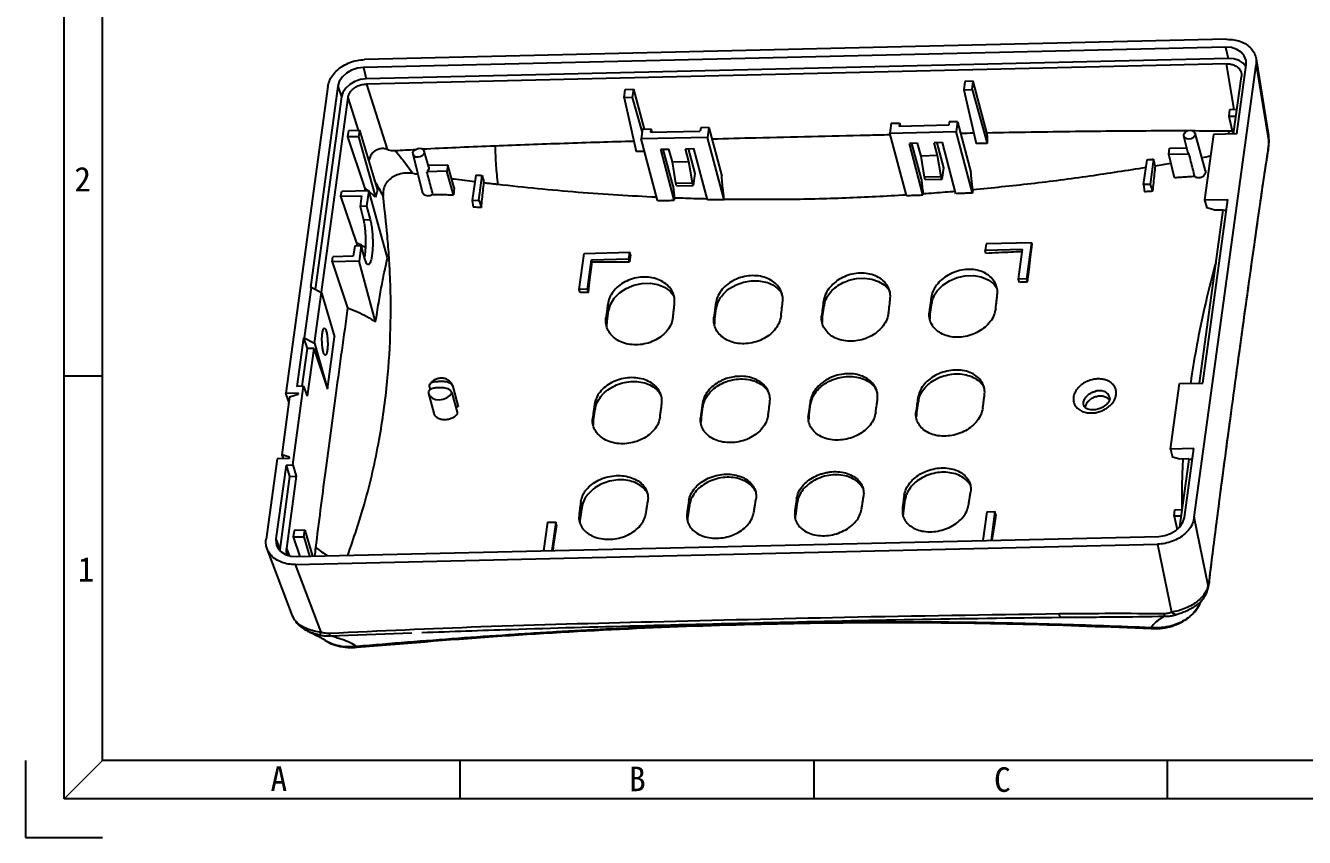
# Model space of a CAD drawing. Header units: millimetres. Extents: x 52832 to 53470, y -6025 to -5739.
# Drawn here: x 53267.1 to 53380.5, y -6025.5 to -5953.4 of the extents above; entities that cross this region are included whole.
import ezdxf
from ezdxf.enums import TextEntityAlignment as Align

# ---------------------------------------------------------------- set-up
doc = ezdxf.new("R2010")
doc.units = ezdxf.units.MM
doc.layers.get('0').update_dxf_attribs({"linetype": 'CONTINUOUS'})
doc.layers.add('moldbase', color=7, linetype='CONTINUOUS', lineweight=20)
doc.styles.add('宋体', font='SimSun.ttf', dxfattribs={"width": 0.7})

# ---------------------------------------------------------------- blocks, each defined once
blk = doc.blocks.new('sa3l')
for p, q in [((11.66, 69.98), (5.83, 69.98)), ((65.9, 11.66), (65.9, 5.83)), ((119.56, 11.66), (119.56, 5.83)), ((173.21, 5.83), (173.21, 11.66))]:
    blk.add_line(p, q)
at = {"color": 8}
for p, q in [((0, 11.66), (0, 0)), ((0, 0), (11.66, 0))]:
    blk.add_line(p, q, dxfattribs=at)
for points in [[(5.83, 5.83), (5.83, 484.06), (340.59, 484.06), (340.59, 5.83)], [(11.66, 11.66), (11.66, 478.22), (334.76, 478.22), (334.76, 11.66)]]:
    blk.add_lwpolyline(points, close=True)
at = {"layer": 'moldbase'}
blk.add_line((11.66, 11.66), (5.83, 5.83), dxfattribs=at)
at = {"style": '宋体'}
for s, p in [('2', (8.66, 99.86)), ('1', (9.17, 40.66)), ('A', (38.42, 8.9)), ('B', (92.81, 8.88)), ('C', (148.18, 8.78))]:
    blk.add_text(s, height=3.73, dxfattribs=at).set_placement(p, align=Align.MIDDLE)

msp = doc.modelspace()

# ---------------------------------------------------------------- linework, layer by layer
at = {"color": 7, "linetype": 'Continuous'}
for p, q in [((53373.63, -5954.648), (53297.153, -5956.448)), ((53373.535, -5955.346), (53297.057, -5957.146)), ((53373.776, -5956.353), (53297.298, -5958.153)), ((53373.535, -5955.346), (53373.776, -5956.353)), ((53376.244, -5956.371), (53376.25, -5956.903)), ((53376.244, -5956.371), (53377.353, -5963.192)), ((53297.057, -5957.146), (53297.298, -5958.153)), ((53373.631, -5956.822), (53297.316, -5958.618)), ((53370.764, -5997.053), (53376.25, -5956.903)), ((53374.291, -5960.886), (53373.631, -5956.822)), ((53374.532, -5963.036), (53375.367, -5956.924)), ((53375.349, -5957.057), (53375.111, -5956.779)), ((53375.367, -5956.924), (53375.359, -5956.531)), ((53376.25, -5956.903), (53377.368, -5963.782)), ((53297.316, -5958.618), (53299.148, -5964.408)), ((53350.42, -5958.381), (53350.317, -5959.13)), ((53351.155, -5958.364), (53350.42, -5958.381)), ((53351.053, -5959.113), (53351.155, -5958.364)), ((53352.366, -5962.933), (53351.155, -5958.364)), ((53374.245, -5963.042), (53374.94, -5957.95)), ((53374.938, -5957.683), (53374.94, -5957.95)), ((53293.898, -5958.841), (53290.181, -5986.042)), ((53294.78, -5958.82), (53292.342, -5976.664)), ((53295.107, -5959.764), (53292.773, -5976.847)), ((53294.78, -5958.82), (53295.107, -5959.764)), ((53320.171, -5959.839), (53320.273, -5959.09)), ((53320.273, -5959.09), (53321.009, -5959.073)), ((53321.009, -5959.073), (53320.906, -5959.822)), ((53321.009, -5959.073), (53321.948, -5962.617)), ((53350.317, -5959.13), (53351.053, -5959.113)), ((53350.317, -5959.13), (53351.405, -5963.892)), ((53351.053, -5959.113), (53352.397, -5963.881)), ((53292.71, -5981.614), (53295.688, -5959.814)), ((53296.606, -5962.714), (53295.688, -5959.814)), ((53320.906, -5959.822), (53320.171, -5959.839)), ((53320.171, -5959.839), (53321.262, -5964.613)), ((53320.906, -5959.822), (53321.782, -5962.93)), ((53373.896, -5960.895), (53373.817, -5961.477)), ((53374.54, -5960.88), (53373.896, -5960.895)), ((53349.03, -5961.98), (53348.99, -5962.271)), ((53349.765, -5961.963), (53349.03, -5961.98)), ((53349.765, -5961.963), (53349.646, -5962.835)), ((53349.765, -5961.963), (53350.944, -5966.434)), ((53373.817, -5961.477), (53374.461, -5961.462)), ((53373.817, -5961.477), (53374.175, -5963.044)), ((53295.665, -5963.316), (53295.745, -5962.734)), ((53295.745, -5962.734), (53296.692, -5962.711)), ((53296.692, -5962.711), (53296.612, -5963.293)), ((53296.692, -5962.711), (53298.288, -5968.028)), ((53321.825, -5962.62), (53321.705, -5963.493)), ((53321.825, -5962.62), (53322.56, -5962.603)), ((53322.56, -5962.603), (53322.52, -5962.894)), ((53322.52, -5962.894), (53326.932, -5962.79)), ((53322.56, -5962.603), (53322.636, -5962.891)), ((53326.972, -5962.499), (53326.932, -5962.79)), ((53327.707, -5962.482), (53326.972, -5962.499)), ((53327.707, -5962.482), (53327.588, -5963.354)), ((53327.707, -5962.482), (53328.842, -5966.787)), ((53343.883, -5962.101), (53343.764, -5962.974)), ((53343.764, -5962.974), (53349.646, -5962.835)), ((53345.222, -5968.506), (53343.764, -5962.974)), ((53343.883, -5962.101), (53344.618, -5962.084)), ((53344.618, -5962.084), (53344.579, -5962.375)), ((53348.99, -5962.271), (53344.579, -5962.375)), ((53344.618, -5962.084), (53344.694, -5962.372)), ((53351.083, -5968.286), (53349.646, -5962.835)), ((53371.753, -5966.304), (53370.828, -5962.975)), ((53372.473, -5963.084), (53371.678, -5968.902)), ((53374.532, -5963.036), (53372.473, -5963.084)), ((53377.353, -5963.192), (53377.368, -5963.782)), ((53296.612, -5963.293), (53295.665, -5963.316)), ((53297.202, -5967.894), (53295.665, -5963.316)), ((53296.612, -5963.293), (53298.127, -5968.666)), ((53327.588, -5963.354), (53321.705, -5963.493)), ((53323.142, -5968.943), (53321.705, -5963.493)), ((53325.631, -5964.352), (53326.366, -5964.335)), ((53325.863, -5964.347), (53326.446, -5966.561)), ((53327.571, -5968.905), (53326.366, -5964.335)), ((53329.046, -5968.886), (53327.588, -5963.354)), ((53346.219, -5963.868), (53345.484, -5963.885)), ((53346.688, -5968.455), (53345.484, -5963.885)), ((53346.555, -5967.065), (53345.715, -5963.88)), ((53346.518, -5965.003), (53346.219, -5963.868)), ((53348.425, -5963.816), (53347.69, -5963.833)), ((53347.989, -5964.968), (53347.69, -5963.833)), ((53347.921, -5963.828), (53348.505, -5966.042)), ((53349.619, -5968.345), (53348.425, -5963.816)), ((53368.491, -5964.848), (53368.565, -5964.311)), ((53368.565, -5964.311), (53370.092, -5964.275)), ((53370.188, -5964.661), (53369.834, -5963.237)), ((53377.368, -5963.782), (53377.384, -5963.848)), ((53377.384, -5963.848), (53377.384, -5963.848)), ((53302.293, -5968.216), (53301.452, -5964.846)), ((53302.84, -5965.997), (53302.447, -5964.584)), ((53323.425, -5964.404), (53324.161, -5964.387)), ((53324.619, -5968.933), (53323.425, -5964.404)), ((53324.525, -5967.693), (53323.657, -5964.399)), ((53324.46, -5965.522), (53324.161, -5964.387)), ((53325.93, -5965.487), (53325.631, -5964.352)), ((53347.989, -5964.968), (53346.518, -5965.003)), ((53346.829, -5966.887), (53346.518, -5965.003)), ((53348.299, -5966.853), (53347.989, -5964.968)), ((53366.27, -5967.542), (53366.572, -5965.336)), ((53367.157, -5965.281), (53366.85, -5967.528)), ((53368.491, -5964.848), (53370.271, -5964.807)), ((53369.005, -5966.936), (53368.491, -5964.848)), ((53377.32, -5964.52), (53377.32, -5964.521)), ((53304.466, -5966.355), (53302.686, -5966.397)), ((53304.539, -5965.817), (53302.801, -5965.858)), ((53304.539, -5965.817), (53304.466, -5966.355)), ((53305.035, -5968.442), (53304.466, -5966.355)), ((53305.104, -5967.822), (53304.539, -5965.817)), ((53324.46, -5965.522), (53325.93, -5965.487)), ((53324.77, -5967.406), (53324.46, -5965.522)), ((53326.241, -5967.372), (53325.93, -5965.487)), ((53326.446, -5966.561), (53326.303, -5967.608)), ((53348.505, -5966.042), (53348.362, -5967.089)), ((53307.02, -5966.696), (53306.713, -5968.943)), ((53307.292, -5968.93), (53307.593, -5966.723)), ((53324.77, -5967.406), (53326.241, -5967.372)), ((53324.833, -5967.643), (53324.77, -5967.406)), ((53324.833, -5967.643), (53326.303, -5967.608)), ((53326.303, -5967.608), (53326.241, -5967.372)), ((53348.299, -5966.853), (53346.829, -5966.887)), ((53346.891, -5967.124), (53346.829, -5966.887)), ((53348.362, -5967.089), (53346.891, -5967.124)), ((53348.362, -5967.089), (53348.299, -5966.853)), ((53366.85, -5967.528), (53366.27, -5967.542)), ((53366.27, -5967.542), (53366.335, -5968.179)), ((53366.85, -5967.528), (53367.06, -5968.132)), ((53295.06, -5968.578), (53295.122, -5968.125)), ((53295.06, -5968.578), (53296.884, -5968.535)), ((53296.472, -5972.723), (53295.06, -5968.578)), ((53295.122, -5968.125), (53297.517, -5968.069)), ((53296.884, -5968.535), (53296.756, -5969.472)), ((53297.517, -5968.069), (53297.328, -5969.459)), ((53299.195, -5974.025), (53297.517, -5968.069)), ((53324.645, -5968.701), (53324.619, -5968.933)), ((53329.053, -5968.821), (53329.046, -5968.886)), ((53346.688, -5968.455), (53346.701, -5968.342)), ((53351.117, -5967.983), (53351.083, -5968.286)), ((53371.511, -5985.143), (53373.737, -5968.853)), ((53371.678, -5968.902), (53373.737, -5968.853)), ((53297.328, -5969.459), (53296.756, -5969.472)), ((53296.756, -5969.472), (53297.051, -5970.655)), ((53297.328, -5969.459), (53297.655, -5970.641)), ((53306.713, -5968.943), (53307.292, -5968.93)), ((53306.713, -5968.943), (53306.774, -5969.55)), ((53307.292, -5968.93), (53307.513, -5969.564)), ((53371.224, -5985.15), (53373.319, -5969.815)), ((53371.678, -5968.902), (53371.865, -5969.611)), ((53372.504, -5969.787), (53371.865, -5969.611)), ((53372.504, -5969.787), (53373.311, -5969.768)), ((53373.311, -5969.768), (53373.319, -5969.815)), ((53373.319, -5969.815), (53373.607, -5969.808)), ((53376.632, -5969.11), (53376.629, -5968.91)), ((53376.632, -5969.114), (53376.632, -5969.11)), ((53297.051, -5970.655), (53297.655, -5970.641)), ((53296.279, -5972.963), (53296.151, -5973.9)), ((53296.279, -5972.963), (53296.851, -5972.949)), ((53296.851, -5972.949), (53296.661, -5974.339)), ((53297.178, -5974.131), (53296.851, -5972.949)), ((53352.294, -5972.799), (53352.215, -5973.38)), ((53355.523, -5973.302), (53352.215, -5973.38)), ((53352.282, -5973.638), (53352.215, -5973.38)), ((53356.338, -5972.703), (53352.294, -5972.799)), ((53355.166, -5975.92), (53355.523, -5973.302)), ((53355.901, -5975.903), (53356.338, -5972.703)), ((53356.375, -5972.843), (53356.338, -5972.703)), ((53294.265, -5974.395), (53294.327, -5973.943)), ((53296.661, -5974.339), (53294.265, -5974.395)), ((53294.265, -5974.395), (53295.651, -5978.465)), ((53296.151, -5973.9), (53294.327, -5973.943)), ((53298.13, -5979.723), (53296.661, -5974.339)), ((53316.196, -5976.837), (53316.633, -5973.638)), ((53316.633, -5973.638), (53320.677, -5973.542)), ((53316.931, -5976.82), (53317.289, -5974.202)), ((53317.289, -5974.202), (53320.597, -5974.124)), ((53317.337, -5974.387), (53317.289, -5974.202)), ((53320.597, -5974.124), (53320.677, -5973.542)), ((53320.665, -5974.382), (53320.597, -5974.124)), ((53320.738, -5973.773), (53320.665, -5974.382)), ((53320.738, -5973.773), (53320.677, -5973.542)), ((53292.416, -5976.662), (53291.806, -5981.124)), ((53292.416, -5976.662), (53292.342, -5976.664)), ((53293.323, -5977.131), (53292.416, -5976.662)), ((53316.931, -5976.82), (53316.196, -5976.837)), ((53317.008, -5977.112), (53316.931, -5976.82)), ((53352.973, -5976.356), (53353.259, -5976.736)), ((53355.901, -5975.903), (53355.166, -5975.92)), ((53355.243, -5976.212), (53355.166, -5975.92)), ((53355.973, -5976.177), (53355.901, -5975.903)), ((53293.323, -5977.131), (53294.494, -5981.033)), ((53316.268, -5977.111), (53316.196, -5976.837)), ((53324.271, -5977.006), (53324.598, -5977.423)), ((53337.866, -5977.901), (53337.916, -5978.293)), ((53347.414, -5977.596), (53347.474, -5978.068)), ((53318.64, -5979.906), (53318.799, -5978.743)), ((53318.725, -5978.164), (53318.799, -5978.743)), ((53318.799, -5978.743), (53318.963, -5978.172)), ((53328.198, -5979.682), (53328.357, -5978.518)), ((53328.303, -5978.09), (53328.357, -5978.518)), ((53337.757, -5979.457), (53337.916, -5978.293)), ((53347.26, -5978.796), (53347.316, -5979.232)), ((53347.316, -5979.232), (53347.474, -5978.068)), ((53318.569, -5979.847), (53318.57, -5979.363)), ((53318.57, -5979.363), (53318.64, -5979.906)), ((53318.634, -5980.091), (53318.64, -5979.906)), ((53328.148, -5979.289), (53328.198, -5979.682)), ((53337.711, -5979.1), (53337.757, -5979.457)), ((53291.733, -5981.125), (53291.143, -5985.44)), ((53291.733, -5981.125), (53291.806, -5981.124)), ((53291.733, -5981.125), (53292.056, -5982.09)), ((53291.806, -5981.124), (53292.71, -5981.614)), ((53293.858, -5985.687), (53294.494, -5981.033)), ((53292.056, -5982.09), (53291.6, -5985.429)), ((53292.647, -5982.076), (53292.056, -5982.09)), ((53292.647, -5982.076), (53292.068, -5986.309)), ((53292.647, -5982.076), (53293.858, -5985.687)), ((53292.71, -5981.614), (53293.858, -5985.687)), ((53290.78, -5992.407), (53291.733, -5985.426)), ((53291.733, -5985.426), (53291.143, -5985.44)), ((53291.733, -5985.426), (53292.068, -5986.309)), ((53302.907, -5985.488), (53302.973, -5985.737)), ((53304.983, -5985.425), (53304.987, -5985.439)), ((53304.987, -5985.439), (53305.468, -5987.265)), ((53368.658, -5991.01), (53369.453, -5985.192)), ((53369.453, -5985.192), (53371.511, -5985.143)), ((53290.502, -5986.383), (53289.802, -5991.502)), ((53290.181, -5986.042), (53291.286, -5986.016)), ((53290.444, -5986.803), (53290.181, -5986.042)), ((53290.502, -5986.383), (53291.27, -5986.133)), ((53291.27, -5986.133), (53291.286, -5986.016)), ((53302.828, -5986.07), (53303.288, -5987.816)), ((53304.907, -5986.021), (53305.389, -5987.847)), ((53327.13, -5986.968), (53327.165, -5987.245)), ((53336.564, -5988.183), (53336.723, -5987.02)), ((53336.693, -5986.779), (53336.723, -5987.02)), ((53346.123, -5987.959), (53346.282, -5986.795)), ((53346.241, -5986.475), (53346.282, -5986.795)), ((53363.248, -5986.4), (53363.248, -5986.399)), ((53317.447, -5988.633), (53317.606, -5987.47)), ((53317.552, -5987.042), (53317.606, -5987.47)), ((53326.971, -5988.132), (53327.006, -5988.408)), ((53327.006, -5988.408), (53327.165, -5987.245)), ((53336.534, -5987.943), (53336.564, -5988.183)), ((53346.082, -5987.639), (53346.123, -5987.959)), ((53360.96, -5987.135), (53360.959, -5987.131)), ((53317.393, -5988.206), (53317.447, -5988.633)), ((53289.802, -5991.502), (53289.922, -5991.848)), ((53290.507, -5991.718), (53289.802, -5991.502)), ((53370.716, -5990.961), (53368.658, -5991.01)), ((53368.658, -5991.01), (53368.845, -5991.719)), ((53369.881, -5997.073), (53370.716, -5990.961)), ((53289.386, -5991.86), (53288.412, -5998.99)), ((53290.189, -5992.421), (53289.295, -5998.969)), ((53290.491, -5991.834), (53289.386, -5991.86)), ((53290.189, -5992.421), (53290.78, -5992.407)), ((53290.189, -5992.421), (53290.507, -5993.426)), ((53290.491, -5991.834), (53290.507, -5991.718)), ((53290.78, -5992.407), (53291.098, -5993.412)), ((53369.483, -5991.895), (53368.845, -5991.719)), ((53369.481, -5997.905), (53370.299, -5991.923)), ((53370.29, -5991.876), (53369.483, -5991.895)), ((53370.29, -5991.876), (53370.299, -5991.923)), ((53370.586, -5991.916), (53370.299, -5991.923)), ((53290.507, -5993.426), (53289.622, -5999.914)), ((53291.098, -5993.412), (53290.22, -5999.836)), ((53290.507, -5993.426), (53291.098, -5993.412)), ((53316.345, -5995.653), (53316.414, -5996.196)), ((53316.951, -5995.028), (53316.692, -5995.401)), ((53325.972, -5995.972), (53325.813, -5997.135)), ((53325.923, -5995.579), (53325.972, -5995.972)), ((53335.531, -5995.747), (53335.372, -5996.91)), ((53335.486, -5995.39), (53335.531, -5995.747)), ((53345.09, -5995.522), (53344.931, -5996.685)), ((53345.034, -5995.086), (53345.09, -5995.522)), ((53316.181, -5996.781), (53316.176, -5997.235)), ((53316.181, -5996.781), (53316.255, -5997.36)), ((53316.414, -5996.196), (53316.255, -5997.36)), ((53325.759, -5996.707), (53325.813, -5997.135)), ((53335.322, -5996.518), (53335.372, -5996.91)), ((53344.871, -5996.213), (53344.865, -5996.667)), ((53344.871, -5996.213), (53344.931, -5996.685)), ((53352.344, -5996.574), (53351.996, -5999.115)), ((53352.344, -5996.574), (53353.079, -5996.557)), ((53353.079, -5996.557), (53352.732, -5999.097)), ((53353.151, -5996.83), (53352.995, -5997.857)), ((53353.151, -5996.83), (53353.079, -5996.557)), ((53368.968, -5996.966), (53369.047, -5996.384)), ((53369.612, -5996.95), (53368.968, -5996.966)), ((53368.968, -5996.966), (53369.234, -5998.133)), ((53369.047, -5996.384), (53369.691, -5996.369)), ((53371.995, -6003.1), (53370.764, -5997.053)), ((53290.896, -5998.223), (53290.816, -5998.804)), ((53291.843, -5998.2), (53290.896, -5998.223)), ((53291.763, -5998.782), (53291.843, -5998.2)), ((53291.843, -5998.2), (53292.537, -6000.514)), ((53313.374, -5997.491), (53313.027, -6000.032)), ((53313.374, -5997.491), (53314.109, -5997.474)), ((53314.109, -5997.474), (53313.762, -6000.014)), ((53314.186, -5997.765), (53314.109, -5997.474)), ((53316.255, -5997.36), (53316.254, -5997.504)), ((53352.995, -5997.857), (53352.803, -5999.096)), ((53289.295, -5998.969), (53289.621, -5999.914)), ((53290.816, -5998.804), (53291.763, -5998.782)), ((53290.816, -5998.804), (53291.399, -6000.541)), ((53291.032, -6001.245), (53367.509, -5999.446)), ((53291.127, -6000.547), (53367.604, -5998.747)), ((53291.763, -5998.782), (53292.253, -6000.52)), ((53367.509, -5999.446), (53368.74, -6005.488)), ((53290.758, -6005.795), (53288.508, -5999.858)), ((53289.622, -5999.914), (53289.623, -5999.969)), ((53290.22, -5999.836), (53290.455, -6000.457)), ((53293.312, -6007.262), (53291.032, -6001.245)), ((53372.078, -6002.885), (53372.077, -6002.887)), ((53371.947, -6003.526), (53371.948, -6003.525)), ((53371.607, -6004.208), (53371.604, -6004.212)), ((53358.938, -6005.924), (53358.937, -6005.924)), ((53361.195, -6005.908), (53361.227, -6005.907)), ((53291.997, -6007.102), (53291.956, -6007.08)), ((53294.139, -6007.571), (53301.339, -6007.314)), ((53367.034, -6006.928), (53367.036, -6006.928)), ((53293.55, -6007.898), (53293.549, -6007.897))]:
    msp.add_line(p, q, dxfattribs=at)
for points in [[(53375.359, -5956.531), (53375.203, -5956.117), (53374.922, -5955.788), (53374.532, -5955.54), (53374.059, -5955.389), (53373.535, -5955.347)], [(53375.111, -5956.779), (53374.736, -5956.54), (53374.28, -5956.395), (53373.776, -5956.353)], [(53297.057, -5957.146), (53296.518, -5957.214), (53296, -5957.388), (53295.539, -5957.656), (53295.167, -5958), (53294.908, -5958.397), (53294.781, -5958.82)], [(53297.298, -5958.153), (53296.779, -5958.218), (53296.281, -5958.386), (53295.837, -5958.644), (53295.479, -5958.975), (53295.23, -5959.358), (53295.107, -5959.764)], [(53369.834, -5963.237), (53369.828, -5963.121), (53369.887, -5962.968), (53370.014, -5962.836), (53370.189, -5962.745), (53370.386, -5962.711)], [(53370.828, -5962.974), (53370.836, -5963.098), (53370.777, -5963.251), (53370.65, -5963.383), (53370.474, -5963.473), (53370.277, -5963.508)], [(53370.386, -5962.711), (53370.575, -5962.736), (53370.727, -5962.819), (53370.818, -5962.946), (53370.828, -5962.974)], [(53301.453, -5964.846), (53301.446, -5964.73), (53301.506, -5964.577), (53301.633, -5964.445), (53301.808, -5964.354), (53302.005, -5964.319)], [(53302.005, -5964.319), (53302.194, -5964.345), (53302.346, -5964.428), (53302.437, -5964.555), (53302.447, -5964.583)], [(53370.277, -5963.508), (53370.088, -5963.483), (53369.937, -5963.4), (53369.845, -5963.273), (53369.834, -5963.237)], [(53301.896, -5965.117), (53301.707, -5965.092), (53301.556, -5965.009), (53301.464, -5964.882), (53301.453, -5964.846)], [(53302.447, -5964.583), (53302.455, -5964.707), (53302.396, -5964.86), (53302.269, -5964.992), (53302.093, -5965.082), (53301.896, -5965.117)], [(53370.189, -5964.661), (53370.195, -5964.683), (53370.225, -5964.748), (53370.271, -5964.807)], [(53302.84, -5965.997), (53302.85, -5966.053), (53302.848, -5966.125), (53302.83, -5966.198), (53302.796, -5966.269), (53302.748, -5966.336), (53302.686, -5966.397)], [(53355.973, -5976.177), (53356.108, -5975.069), (53356.242, -5973.958), (53356.375, -5972.843)], [(53317.008, -5977.112), (53317.118, -5976.206), (53317.337, -5974.387)], [(53347.965, -5976.959), (53348.442, -5976.472), (53349.039, -5976.075), (53349.721, -5975.79), (53350.448, -5975.633), (53351.178, -5975.614), (53351.868, -5975.735), (53352.478, -5975.987), (53352.973, -5976.356)], [(53318.963, -5978.172), (53319.291, -5977.63), (53319.764, -5977.148), (53320.356, -5976.753), (53321.031, -5976.469), (53321.752, -5976.31), (53322.476, -5976.287), (53323.163, -5976.401), (53323.773, -5976.645), (53324.271, -5977.006)], [(53329.536, -5976.761), (53330.118, -5976.427), (53330.763, -5976.193), (53331.439, -5976.071), (53332.111, -5976.068), (53332.748, -5976.183)], [(53340.121, -5976.028), (53340.805, -5975.869), (53341.496, -5975.832), (53342.158, -5975.92), (53342.757, -5976.127), (53343.261, -5976.443)], [(53302.828, -5986.07), (53302.956, -5986.301), (53303.173, -5986.482), (53303.46, -5986.594), (53303.788, -5986.627), (53304.128, -5986.578), (53304.447, -5986.452), (53304.715, -5986.26), (53304.907, -5986.021)], [(53316.692, -5995.401), (53316.512, -5995.794), (53316.414, -5996.196)], [(53367.604, -5998.747), (53368.144, -5998.679), (53368.662, -5998.505), (53369.122, -5998.237), (53369.495, -5997.893), (53369.753, -5997.496), (53369.881, -5997.073)], [(53314.186, -5997.765), (53313.929, -5999.442), (53313.841, -6000.013)], [(53289.295, -5998.969), (53289.308, -5999.388), (53289.352, -5999.548)], [(53289.352, -5999.548), (53289.459, -5999.776), (53289.739, -6000.105), (53290.129, -6000.353), (53290.603, -6000.504), (53291.127, -6000.546)]]:
    msp.add_lwpolyline(points, dxfattribs=at)
for points in [[(53373.63, -5954.648), (53374.277, -5954.691), (53374.874, -5954.848), (53375.393, -5955.112), (53375.807, -5955.468), (53376.097, -5955.901), (53376.244, -5956.371)], [(53293.898, -5958.841), (53294.043, -5958.321), (53294.327, -5957.825), (53294.737, -5957.376), (53295.251, -5956.997), (53295.846, -5956.708), (53296.49, -5956.521), (53297.153, -5956.448)], [(53373.631, -5956.822), (53374.006, -5956.853), (53374.344, -5956.96), (53374.623, -5957.138), (53374.823, -5957.373), (53374.932, -5957.65), (53374.938, -5957.683)], [(53295.688, -5959.814), (53295.779, -5959.512), (53295.964, -5959.228), (53296.23, -5958.982), (53296.56, -5958.791), (53296.93, -5958.666), (53297.316, -5958.618)], [(53327.971, -5963.478), (53331.867, -5963.378), (53341.726, -5963.146), (53343.766, -5963.102)], [(53350.033, -5962.976), (53351.191, -5962.955)], [(53352.366, -5962.933), (53360.215, -5962.813), (53367.396, -5962.752), (53370.153, -5962.75)], [(53352.366, -5962.933), (53352.374, -5963.246), (53352.384, -5963.562), (53352.397, -5963.881)], [(53370.63, -5962.752), (53370.829, -5962.752)], [(53370.829, -5962.752), (53373.922, -5962.781)], [(53373.77, -5963.051), (53373.922, -5962.781)], [(53373.922, -5962.781), (53374.112, -5962.769)], [(53377.387, -5963.782), (53377.386, -5963.569), (53377.349, -5963.192)], [(53299.148, -5964.408), (53298.84, -5964.351), (53298.514, -5964.373), (53298.189, -5964.49), (53297.901, -5964.701), (53297.683, -5964.988), (53297.561, -5965.305), (53297.527, -5965.517)], [(53302.434, -5964.373), (53302.669, -5964.36), (53305.624, -5964.218), (53308.726, -5964.088)], [(53308.726, -5964.088), (53311.751, -5963.974), (53314.848, -5963.866), (53318.015, -5963.764), (53321.046, -5963.672)], [(53308.726, -5964.09), (53308.804, -5965.842), (53308.961, -5967.507)], [(53352.397, -5963.881), (53352.069, -5963.886), (53351.738, -5963.889), (53351.405, -5963.892)], [(53377.319, -5964.304), (53377.286, -5964.516)], [(53377.354, -5963.983), (53377.338, -5964.158), (53377.319, -5964.304)], [(53377.319, -5964.304), (53377.322, -5964.506), (53377.32, -5964.52)], [(53377.32, -5964.52), (53377.336, -5964.408), (53377.368, -5964.083)], [(53377.368, -5963.782), (53377.354, -5963.983)], [(53377.368, -5964.083), (53377.384, -5963.848)], [(53377.384, -5963.848), (53377.387, -5963.782)], [(53299.148, -5964.408), (53299.402, -5964.478), (53299.643, -5964.518), (53299.864, -5964.524)], [(53299.864, -5964.524), (53301.685, -5964.414)], [(53299.864, -5964.524), (53300.442, -5965.217), (53300.971, -5965.896), (53301.433, -5966.538)], [(53302.265, -5964.382), (53302.434, -5964.373)], [(53321.994, -5964.588), (53321.917, -5964.591), (53321.588, -5964.603), (53321.262, -5964.613)], [(53366.572, -5965.336), (53366.767, -5965.317), (53366.962, -5965.299), (53367.157, -5965.281)], [(53367.295, -5965.865), (53367.248, -5965.673), (53367.202, -5965.479), (53367.157, -5965.281)], [(53370.271, -5964.807), (53370.44, -5965.476), (53370.61, -5966.147), (53370.78, -5966.819)], [(53371.429, -5965.136), (53372.213, -5964.99)], [(53377.286, -5964.516), (53376.971, -5966.588), (53376.629, -5968.91)], [(53376.66, -5968.915), (53376.876, -5967.45), (53377.121, -5965.815), (53377.32, -5964.521)], [(53301.433, -5966.538), (53300.778, -5966.517), (53300.187, -5966.629), (53299.686, -5966.85), (53299.284, -5967.162), (53298.99, -5967.556), (53298.819, -5968.027), (53298.801, -5968.559)], [(53301.433, -5966.538), (53301.89, -5966.603)], [(53303.22, -5968.408), (53303.042, -5967.737), (53302.864, -5967.066), (53302.686, -5966.397)], [(53351.117, -5967.983), (53351.054, -5967.485), (53350.996, -5966.967), (53350.944, -5966.434)], [(53351.117, -5967.983), (53356.28, -5967.442), (53361.5, -5966.765), (53366.482, -5966)], [(53367.295, -5965.865), (53367.218, -5966.622), (53367.139, -5967.378), (53367.06, -5968.132)], [(53367.295, -5965.865), (53368.683, -5965.628)], [(53371.753, -5966.303), (53371.764, -5966.445), (53371.703, -5966.625), (53371.569, -5966.784), (53371.381, -5966.897), (53371.169, -5966.946)], [(53298.389, -5967.784), (53298.003, -5967.078)], [(53304.874, -5967.009), (53305.115, -5967.04), (53306.941, -5967.269)], [(53307.02, -5966.696), (53307.211, -5966.705), (53307.402, -5966.714), (53307.593, -5966.723)], [(53307.513, -5969.564), (53307.589, -5968.832), (53307.665, -5968.1), (53307.741, -5967.365)], [(53307.593, -5966.723), (53307.641, -5966.941), (53307.69, -5967.155), (53307.741, -5967.365)], [(53307.741, -5967.365), (53308.145, -5967.413), (53308.552, -5967.46), (53308.961, -5967.507)], [(53308.961, -5967.507), (53312.522, -5967.881), (53316.089, -5968.197), (53319.646, -5968.45), (53323.061, -5968.635)], [(53324.525, -5967.693), (53324.563, -5968.038), (53324.603, -5968.374), (53324.645, -5968.701)], [(53329.053, -5968.821), (53328.973, -5968.172), (53328.903, -5967.49), (53328.842, -5966.787)], [(53346.555, -5967.065), (53346.6, -5967.504), (53346.649, -5967.93), (53346.701, -5968.342)], [(53370.78, -5966.819), (53370.188, -5966.858), (53369.597, -5966.898), (53369.005, -5966.936)], [(53371.169, -5966.946), (53371.02, -5966.938), (53370.887, -5966.895), (53370.78, -5966.819)], [(53297.202, -5967.894), (53297.173, -5968.077)], [(53297.435, -5968.069), (53297.202, -5967.894)], [(53298.127, -5968.666), (53297.824, -5968.39), (53297.542, -5968.153)], [(53298.288, -5968.028), (53298.234, -5968.227), (53298.181, -5968.44), (53298.127, -5968.666)], [(53298.469, -5967.932), (53298.389, -5967.784)], [(53298.801, -5968.559), (53298.469, -5967.932)], [(53299.327, -5974.016), (53299.181, -5972.099), (53298.801, -5968.559)], [(53302.788, -5968.555), (53302.579, -5968.516), (53302.409, -5968.411), (53302.306, -5968.258), (53302.293, -5968.215)], [(53303.22, -5968.408), (53303.092, -5968.49), (53302.944, -5968.54), (53302.788, -5968.555)], [(53303.22, -5968.408), (53303.825, -5968.42), (53304.43, -5968.431), (53305.035, -5968.442)], [(53305.104, -5967.822), (53305.081, -5968.028), (53305.058, -5968.235), (53305.035, -5968.442)], [(53324.645, -5968.701), (53325.625, -5968.736), (53326.604, -5968.766), (53327.541, -5968.79)], [(53329.046, -5968.886), (53328.552, -5968.893), (53328.061, -5968.899), (53327.571, -5968.905)], [(53329.053, -5968.821), (53334.443, -5968.837), (53339.835, -5968.71), (53345.205, -5968.442)], [(53345.222, -5968.506), (53345.714, -5968.489), (53346.203, -5968.472), (53346.688, -5968.455)], [(53346.701, -5968.342), (53347.682, -5968.27), (53348.663, -5968.194), (53349.559, -5968.12)], [(53351.083, -5968.286), (53350.597, -5968.306), (53350.109, -5968.325), (53349.619, -5968.345)], [(53367.06, -5968.132), (53366.818, -5968.148), (53366.577, -5968.164), (53366.335, -5968.179)], [(53307.513, -5969.564), (53307.267, -5969.559), (53307.021, -5969.555), (53306.774, -5969.55)], [(53323.142, -5968.943), (53323.634, -5968.94), (53324.127, -5968.937), (53324.619, -5968.933)], [(53376.6, -5969.11), (53375.279, -5978.481), (53374.069, -5987.33), (53373, -5995.343), (53372.07, -6002.722)], [(53372.097, -6002.726), (53372.712, -5997.794), (53373.409, -5992.468), (53374.153, -5986.927), (53374.94, -5981.162), (53375.77, -5975.174), (53376.632, -5969.114)], [(53376.629, -5968.91), (53376.6, -5969.11)], [(53376.631, -5969.11), (53376.66, -5968.915)], [(53297.051, -5970.655), (53297.135, -5971.081), (53297.197, -5971.6), (53297.232, -5972.168), (53297.239, -5972.759), (53297.217, -5973.318), (53297.168, -5973.82), (53297.143, -5973.985)], [(53297.655, -5970.641), (53297.749, -5971.066), (53297.82, -5971.586), (53297.863, -5972.153), (53297.877, -5972.744), (53297.858, -5973.303), (53297.81, -5973.805), (53297.735, -5974.209), (53297.638, -5974.487), (53297.526, -5974.623), (53297.482, -5974.629)], [(53296.472, -5972.723), (53296.438, -5972.959)], [(53296.867, -5972.916), (53296.472, -5972.723)], [(53297.063, -5973.019), (53296.867, -5972.916)], [(53297.227, -5973.11), (53297.063, -5973.019)], [(53295.661, -6000.459), (53297.141, -5995.859), (53298.448, -5990.178), (53299.17, -5984.973), (53299.455, -5980.271), (53299.427, -5975.99), (53299.327, -5974.016)], [(53297.482, -5974.629), (53297.407, -5974.607), (53297.288, -5974.439), (53297.178, -5974.131)], [(53298.13, -5979.723), (53298.407, -5978.025), (53298.675, -5976.501), (53298.937, -5975.161), (53299.195, -5974.025)], [(53317.337, -5974.387), (53318.445, -5974.387), (53319.559, -5974.385), (53320.665, -5974.382)], [(53355.498, -5973.491), (53354.485, -5973.539), (53353.389, -5973.589), (53352.282, -5973.638)], [(53372.687, -5974.397), (53372.595, -5974.738), (53371.675, -5978.453), (53370.992, -5981.756), (53370.494, -5984.706), (53370.426, -5985.168)], [(53334.117, -5977.031), (53334.04, -5976.868), (53333.692, -5976.395), (53333.203, -5976.017), (53332.603, -5975.758), (53331.926, -5975.63), (53331.212, -5975.643), (53330.501, -5975.795), (53329.835, -5976.077), (53329.252, -5976.473), (53328.786, -5976.96), (53328.463, -5977.509), (53328.303, -5978.09)], [(53343.406, -5976.335), (53343.239, -5976.144), (53342.752, -5975.773), (53342.155, -5975.521), (53341.481, -5975.401), (53340.769, -5975.422), (53340.06, -5975.582), (53339.395, -5975.872), (53338.813, -5976.274), (53338.348, -5976.766), (53338.026, -5977.319), (53337.866, -5977.901)], [(53353.163, -5976.41), (53353.087, -5976.247), (53352.743, -5975.787), (53352.262, -5975.424), (53351.67, -5975.181), (53351.001, -5975.07), (53350.295, -5975.099), (53349.592, -5975.266), (53348.932, -5975.562), (53348.355, -5975.969), (53347.893, -5976.464), (53347.68, -5976.795)], [(53324.526, -5977.178), (53324.45, -5977.015), (53324.101, -5976.54), (53323.614, -5976.158), (53323.014, -5975.892), (53322.339, -5975.757), (53321.626, -5975.761), (53320.916, -5975.904), (53320.252, -5976.178), (53319.671, -5976.565), (53319.206, -5977.044), (53318.884, -5977.588), (53318.725, -5978.164)], [(53328.485, -5978.035), (53328.732, -5977.568), (53329.087, -5977.138), (53329.536, -5976.761)], [(53332.748, -5976.183), (53333.359, -5976.435), (53333.854, -5976.805), (53334.076, -5977.063)], [(53338.078, -5977.727), (53338.402, -5977.189), (53338.869, -5976.709), (53339.453, -5976.314), (53340.121, -5976.028)], [(53343.261, -5976.443), (53343.607, -5976.801)], [(53343.663, -5976.775), (53343.586, -5976.612), (53343.406, -5976.335)], [(53343.607, -5976.801), (53343.75, -5977.019)], [(53343.789, -5977.725), (53343.773, -5977.149), (53343.663, -5976.775)], [(53347.68, -5976.795), (53347.573, -5977.017), (53347.414, -5977.596)], [(53353.288, -5977.351), (53353.272, -5976.779), (53353.163, -5976.41)], [(53355.973, -5976.177), (53355.73, -5976.189), (53355.486, -5976.201), (53355.243, -5976.212)], [(53317.008, -5977.112), (53316.761, -5977.112), (53316.515, -5977.112), (53316.268, -5977.111)], [(53324.655, -5978.132), (53324.637, -5977.556), (53324.526, -5977.178)], [(53334.076, -5977.063), (53334.182, -5977.227)], [(53334.245, -5977.986), (53334.228, -5977.409), (53334.117, -5977.031)], [(53337.866, -5977.901), (53337.815, -5978.3), (53337.763, -5978.702), (53337.711, -5979.1)], [(53337.916, -5978.293), (53337.998, -5977.938)], [(53337.998, -5977.938), (53338.078, -5977.727)], [(53343.645, -5978.925), (53343.693, -5978.527), (53343.741, -5978.125), (53343.789, -5977.725)], [(53347.414, -5977.596), (53347.363, -5977.996), (53347.311, -5978.398), (53347.26, -5978.796)], [(53347.474, -5978.068), (53347.565, -5977.687)], [(53347.565, -5977.687), (53347.572, -5977.666)], [(53347.572, -5977.666), (53347.73, -5977.314), (53347.965, -5976.959)], [(53353.143, -5978.55), (53353.192, -5978.151), (53353.24, -5977.75), (53353.288, -5977.351)], [(53295.651, -5978.465), (53294.603, -5986.056), (53293.655, -5993.126), (53292.804, -5999.745)], [(53295.651, -5978.465), (53296.525, -5978.823), (53297.357, -5979.245), (53298.13, -5979.723)], [(53318.725, -5978.164), (53318.674, -5978.562), (53318.622, -5978.964), (53318.57, -5979.363)], [(53324.51, -5979.331), (53324.558, -5978.934), (53324.606, -5978.533), (53324.655, -5978.132)], [(53328.303, -5978.09), (53328.252, -5978.489), (53328.2, -5978.89), (53328.148, -5979.289)], [(53328.357, -5978.518), (53328.451, -5978.128)], [(53328.451, -5978.128), (53328.485, -5978.035)], [(53334.1, -5979.185), (53334.148, -5978.788), (53334.197, -5978.386), (53334.245, -5977.986)], [(53343.645, -5978.925), (53343.487, -5979.507), (53343.166, -5980.06), (53342.699, -5980.553), (53342.114, -5980.955), (53341.446, -5981.245), (53340.733, -5981.405), (53340.016, -5981.426), (53339.338, -5981.307), (53338.739, -5981.055), (53338.252, -5980.684), (53337.907, -5980.216), (53337.723, -5979.677), (53337.709, -5979.586)], [(53347.253, -5979.232), (53347.26, -5978.796)], [(53353.143, -5978.55), (53352.987, -5979.13), (53352.668, -5979.684), (53352.205, -5980.179), (53351.625, -5980.586), (53350.961, -5980.881), (53350.254, -5981.049), (53349.543, -5981.078), (53348.871, -5980.968), (53348.277, -5980.724), (53347.795, -5980.362), (53347.453, -5979.901), (53347.271, -5979.369), (53347.258, -5979.279)], [(53324.51, -5979.331), (53324.353, -5979.908), (53324.032, -5980.452), (53323.566, -5980.932), (53322.981, -5981.32), (53322.312, -5981.593), (53321.599, -5981.736), (53320.881, -5981.74), (53320.202, -5981.605), (53319.601, -5981.339), (53319.113, -5980.957), (53318.767, -5980.481), (53318.582, -5979.94), (53318.569, -5979.847)], [(53328.137, -5979.682), (53328.148, -5979.289)], [(53328.146, -5979.775), (53328.137, -5979.682)], [(53334.1, -5979.185), (53333.943, -5979.766), (53333.621, -5980.316), (53333.153, -5980.804), (53332.567, -5981.2), (53331.896, -5981.482), (53331.181, -5981.634), (53330.462, -5981.647), (53329.782, -5981.519), (53329.18, -5981.26), (53328.691, -5980.882), (53328.345, -5980.409), (53328.16, -5979.867), (53328.146, -5979.775)], [(53328.188, -5979.775), (53328.181, -5979.973)], [(53328.198, -5979.682), (53328.188, -5979.775)], [(53337.698, -5979.457), (53337.711, -5979.1)], [(53337.709, -5979.586), (53337.698, -5979.457)], [(53337.744, -5979.586), (53337.74, -5979.77)], [(53337.757, -5979.457), (53337.744, -5979.586)], [(53347.258, -5979.279), (53347.253, -5979.232)], [(53347.31, -5979.279), (53347.298, -5979.492)], [(53347.316, -5979.232), (53347.31, -5979.279)], [(53293.501, -5982.406), (53293.46, -5982.241), (53293.426, -5982.046), (53293.4, -5981.829), (53293.382, -5981.599), (53293.374, -5981.363), (53293.376, -5981.133), (53293.387, -5980.915), (53293.408, -5980.719)], [(53293.408, -5980.719), (53293.437, -5980.551), (53293.473, -5980.42), (53293.516, -5980.329), (53293.562, -5980.282), (53293.587, -5980.277)], [(53293.587, -5980.277), (53293.611, -5980.281), (53293.661, -5980.326), (53293.71, -5980.415), (53293.755, -5980.544)], [(53293.755, -5980.544), (53293.796, -5980.71), (53293.83, -5980.905), (53293.856, -5981.121), (53293.873, -5981.352), (53293.881, -5981.587), (53293.88, -5981.817), (53293.868, -5982.035), (53293.848, -5982.231)], [(53293.669, -5982.673), (53293.644, -5982.669), (53293.595, -5982.624), (53293.546, -5982.536), (53293.501, -5982.406)], [(53293.848, -5982.231), (53293.819, -5982.398), (53293.782, -5982.53), (53293.74, -5982.621), (53293.694, -5982.668), (53293.669, -5982.673)], [(53304.983, -5985.425), (53304.853, -5985.16), (53304.637, -5984.935), (53304.35, -5984.78), (53304.02, -5984.715), (53303.683, -5984.745), (53303.371, -5984.862), (53303.113, -5985.05), (53302.942, -5985.261)], [(53323.404, -5986.076), (53323.329, -5985.917), (53322.984, -5985.451), (53322.496, -5985.076), (53321.894, -5984.815), (53321.213, -5984.682), (53320.493, -5984.686), (53319.776, -5984.827), (53319.103, -5985.095), (53318.514, -5985.475), (53318.042, -5985.946), (53317.715, -5986.478), (53317.552, -5987.042)], [(53329.246, -5984.754), (53328.686, -5984.995), (53328.095, -5985.384), (53327.622, -5985.861), (53327.294, -5986.4), (53327.13, -5986.968)], [(53329.27, -5984.746), (53329.246, -5984.754)], [(53329.36, -5984.717), (53329.27, -5984.746)], [(53329.968, -5984.582), (53329.36, -5984.717)], [(53329.996, -5984.578), (53329.968, -5984.582)], [(53330.079, -5984.568), (53329.996, -5984.578)], [(53332.995, -5985.93), (53332.919, -5985.769), (53332.573, -5985.305), (53332.085, -5984.935), (53331.482, -5984.68), (53330.8, -5984.556), (53330.079, -5984.568)], [(53339.872, -5984.325), (53339.634, -5984.348), (53338.917, -5984.505), (53338.245, -5984.79), (53338, -5984.935)], [(53338.123, -5985.12), (53338.298, -5985.021), (53338.979, -5984.738), (53339.705, -5984.584), (53340.434, -5984.567), (53341.123, -5984.688), (53341.731, -5984.941), (53342.224, -5985.31), (53342.524, -5985.688)], [(53342.541, -5985.673), (53342.465, -5985.512), (53342.12, -5985.054), (53341.633, -5984.69), (53341.032, -5984.443), (53340.353, -5984.326), (53339.872, -5984.325)], [(53352.041, -5985.308), (53351.966, -5985.147), (53351.624, -5984.696), (53351.141, -5984.341), (53350.546, -5984.103), (53349.872, -5983.995), (53349.159, -5984.025), (53348.448, -5984.19), (53347.781, -5984.481), (53347.197, -5984.881), (53346.729, -5985.366), (53346.404, -5985.908), (53346.241, -5986.475)], [(53346.344, -5986.505), (53346.448, -5986.221), (53346.78, -5985.676), (53347.259, -5985.191), (53347.856, -5984.796), (53348.538, -5984.513), (53349.264, -5984.359), (53349.993, -5984.342), (53350.681, -5984.463), (53351.29, -5984.716), (53351.783, -5985.085), (53352, -5985.339)], [(53304.907, -5986.021), (53304.818, -5985.86), (53304.645, -5985.722), (53304.421, -5985.628), (53304.198, -5985.582), (53303.998, -5985.569), (53303.825, -5985.57), (53303.661, -5985.574), (53303.489, -5985.581), (53303.298, -5985.603), (53303.102, -5985.659), (53302.931, -5985.762), (53302.832, -5985.907), (53302.828, -5986.07)], [(53302.907, -5985.488), (53302.912, -5985.325), (53302.942, -5985.261)], [(53302.942, -5985.261), (53303.01, -5985.181), (53303.181, -5985.077), (53303.378, -5985.021), (53303.568, -5984.999), (53303.741, -5984.992), (53303.904, -5984.989), (53304.078, -5984.987), (53304.278, -5985), (53304.501, -5985.046), (53304.724, -5985.14), (53304.897, -5985.279), (53304.983, -5985.425)], [(53317.772, -5986.895), (53318.104, -5986.35), (53318.583, -5985.866), (53319.18, -5985.471), (53319.862, -5985.188), (53320.588, -5985.033), (53321.317, -5985.016), (53322.005, -5985.138), (53322.614, -5985.39), (53323.107, -5985.76), (53323.38, -5986.096)], [(53327.216, -5986.994), (53327.331, -5986.671), (53327.663, -5986.125), (53328.141, -5985.641), (53328.739, -5985.246), (53329.343, -5984.988)], [(53329.343, -5984.988), (53329.367, -5984.98)], [(53329.367, -5984.98), (53329.421, -5984.963), (53330.147, -5984.809), (53330.875, -5984.791), (53331.564, -5984.913), (53332.172, -5985.166), (53332.665, -5985.535), (53332.982, -5985.941)], [(53338, -5984.935), (53337.656, -5985.186), (53337.184, -5985.668), (53336.857, -5986.21), (53336.693, -5986.779)], [(53336.766, -5986.801), (53336.889, -5986.446), (53337.221, -5985.901), (53337.7, -5985.416), (53338.123, -5985.12)], [(53342.524, -5985.688), (53342.573, -5985.775)], [(53342.657, -5986.603), (53342.647, -5986.039), (53342.541, -5985.673)], [(53352, -5985.339), (53352.106, -5985.503)], [(53352.156, -5986.228), (53352.146, -5985.668), (53352.041, -5985.308)], [(53361.786, -5984.833), (53361.291, -5984.989), (53360.84, -5985.239), (53360.466, -5985.566), (53360.198, -5985.947), (53360.057, -5986.354), (53360.053, -5986.757), (53360.188, -5987.127), (53360.45, -5987.435), (53360.822, -5987.659), (53361.274, -5987.784), (53361.772, -5987.801)], [(53360.959, -5987.13), (53360.942, -5987.035), (53360.946, -5986.856), (53360.995, -5986.672), (53361.085, -5986.492), (53361.145, -5986.406), (53361.216, -5986.322), (53361.294, -5986.243), (53361.381, -5986.169), (53361.573, -5986.04), (53361.785, -5985.939), (53361.896, -5985.9), (53362.01, -5985.869)], [(53363.463, -5986.969), (53363.601, -5986.781), (53363.749, -5986.492), (53363.829, -5986.196), (53363.837, -5985.904), (53363.77, -5985.627), (53363.633, -5985.376), (53363.432, -5985.158), (53363.309, -5985.065), (53363.172, -5984.984), (53363.023, -5984.916), (53362.864, -5984.862), (53362.522, -5984.795), (53362.159, -5984.785), (53361.973, -5984.802), (53361.786, -5984.833)], [(53362.231, -5985.835), (53362.124, -5985.847), (53362.01, -5985.869)], [(53363.248, -5986.399), (53363.225, -5986.331), (53363.142, -5986.178), (53363.019, -5986.047), (53362.943, -5985.992), (53362.859, -5985.943), (53362.768, -5985.903), (53362.671, -5985.872), (53362.461, -5985.836), (53362.238, -5985.835), (53362.231, -5985.835)], [(53317.698, -5987.084), (53317.772, -5986.895)], [(53323.364, -5988.173), (53323.417, -5987.786), (53323.47, -5987.398), (53323.523, -5987.01)], [(53323.38, -5986.096), (53323.445, -5986.205)], [(53323.523, -5987.01), (53323.512, -5986.447), (53323.404, -5986.076)], [(53327.13, -5986.968), (53327.093, -5987.235)], [(53327.165, -5987.245), (53327.216, -5986.994)], [(53332.954, -5988.027), (53333.007, -5987.64), (53333.06, -5987.252), (53333.113, -5986.864)], [(53332.982, -5985.941), (53333.015, -5986), (53333.018, -5986.006)], [(53333.113, -5986.864), (53333.103, -5986.298), (53332.995, -5985.93)], [(53336.661, -5987.011), (53336.64, -5987.168), (53336.587, -5987.556), (53336.534, -5987.943)], [(53336.693, -5986.779), (53336.661, -5987.011)], [(53336.723, -5987.02), (53336.766, -5986.801)], [(53342.498, -5987.767), (53342.552, -5987.379), (53342.605, -5986.991), (53342.657, -5986.603)], [(53346.189, -5986.864), (53346.136, -5987.251), (53346.082, -5987.639)], [(53346.199, -5986.784), (53346.189, -5986.864)], [(53346.241, -5986.475), (53346.199, -5986.784)], [(53346.282, -5986.795), (53346.344, -5986.505)], [(53351.997, -5987.392), (53352.05, -5987.004), (53352.103, -5986.617), (53352.156, -5986.228)], [(53362.356, -5986.311), (53361.989, -5986.378), (53361.646, -5986.529), (53361.36, -5986.751), (53361.16, -5987.02), (53361.065, -5987.298)], [(53362.094, -5987.755), (53362.28, -5987.709), (53362.462, -5987.65), (53362.809, -5987.492), (53363.122, -5987.291), (53363.39, -5987.051), (53363.463, -5986.969)], [(53363.248, -5986.4), (53363.257, -5986.537), (53363.199, -5986.736), (53363.065, -5986.947), (53362.864, -5987.144), (53362.609, -5987.312), (53362.306, -5987.442), (53362.106, -5987.496)], [(53363.018, -5986.449), (53362.711, -5986.336), (53362.356, -5986.311)], [(53363.234, -5986.624), (53363.018, -5986.449)], [(53305.389, -5987.847), (53305.195, -5988.08), (53304.924, -5988.262), (53304.602, -5988.377), (53304.259, -5988.413), (53303.927, -5988.367), (53303.637, -5988.243), (53303.418, -5988.054), (53303.288, -5987.816)], [(53305.468, -5987.265), (53305.235, -5987.262)], [(53323.364, -5988.173), (53323.2, -5988.735), (53322.872, -5989.264), (53322.399, -5989.731), (53321.808, -5990.108), (53321.134, -5990.373), (53320.417, -5990.512), (53319.697, -5990.516), (53319.017, -5990.385), (53318.416, -5990.126), (53317.929, -5989.755), (53317.585, -5989.293), (53317.402, -5988.766), (53317.389, -5988.677)], [(53317.499, -5987.431), (53317.446, -5987.819), (53317.393, -5988.206)], [(53317.552, -5987.042), (53317.499, -5987.431)], [(53317.606, -5987.47), (53317.698, -5987.084)], [(53326.953, -5988.408), (53326.971, -5988.132)], [(53332.954, -5988.027), (53332.789, -5988.593), (53332.46, -5989.128), (53331.986, -5989.602), (53331.394, -5989.987), (53330.719, -5990.262), (53330, -5990.41), (53329.279, -5990.422), (53328.597, -5990.299), (53327.995, -5990.047), (53327.508, -5989.68), (53327.163, -5989.221), (53326.98, -5988.694), (53326.967, -5988.606)], [(53327.093, -5987.235), (53327.077, -5987.357), (53327.024, -5987.745), (53326.971, -5988.132)], [(53336.517, -5988.183), (53336.534, -5987.943)], [(53342.498, -5987.767), (53342.334, -5988.333), (53342.006, -5988.871), (53341.533, -5989.35), (53340.943, -5989.742), (53340.27, -5990.024), (53339.553, -5990.18), (53338.834, -5990.202), (53338.155, -5990.087), (53337.555, -5989.842), (53337.069, -5989.482), (53336.725, -5989.028), (53336.543, -5988.504), (53336.53, -5988.417)], [(53346.066, -5987.959), (53346.082, -5987.639)], [(53346.078, -5988.11), (53346.066, -5987.959)], [(53351.997, -5987.392), (53351.834, -5987.956), (53351.508, -5988.495), (53351.039, -5988.976), (53350.454, -5989.372), (53349.787, -5989.661), (53349.076, -5989.824), (53348.363, -5989.854), (53347.689, -5989.748), (53347.094, -5989.513), (53346.612, -5989.161), (53346.271, -5988.713), (53346.091, -5988.196), (53346.078, -5988.11)], [(53346.123, -5987.959), (53346.109, -5988.11)], [(53362.106, -5987.496), (53361.898, -5987.526), (53361.577, -5987.521), (53361.313, -5987.458), (53361.122, -5987.356), (53361.004, -5987.232), (53360.959, -5987.13)], [(53361.772, -5987.801), (53361.88, -5987.79), (53361.987, -5987.775), (53362.094, -5987.755)], [(53317.384, -5988.633), (53317.393, -5988.206)], [(53317.389, -5988.677), (53317.384, -5988.633)], [(53317.442, -5988.677), (53317.43, -5988.89)], [(53317.447, -5988.633), (53317.442, -5988.677)], [(53326.967, -5988.606), (53326.953, -5988.408)], [(53327.006, -5988.408), (53326.989, -5988.606)], [(53336.53, -5988.417), (53336.517, -5988.183)], [(53336.564, -5988.183), (53336.547, -5988.417)], [(53345.034, -5995.086), (53345.199, -5994.537), (53345.525, -5994.013), (53345.994, -5993.543), (53346.578, -5993.156), (53347.245, -5992.873), (53347.954, -5992.712), (53348.664, -5992.682), (53349.335, -5992.785), (53349.926, -5993.015), (53350.404, -5993.358), (53350.74, -5993.794), (53350.815, -5993.951)], [(53369.752, -5991.888), (53369.677, -5993.671), (53369.649, -5995.372), (53369.651, -5996.37)], [(53316.657, -5994.841), (53316.839, -5994.592), (53317.312, -5994.137), (53317.903, -5993.768), (53318.576, -5993.509), (53319.292, -5993.373), (53320.009, -5993.369), (53320.686, -5993.498), (53321.283, -5993.751), (53321.765, -5994.113), (53322.104, -5994.564), (53322.177, -5994.72)], [(53322.138, -5994.749), (53321.925, -5994.497), (53321.44, -5994.128), (53320.841, -5993.873), (53320.161, -5993.746), (53319.44, -5993.755), (53318.718, -5993.9), (53318.038, -5994.172), (53317.437, -5994.555), (53316.951, -5995.028)], [(53325.923, -5995.579), (53326.088, -5995.03), (53326.418, -5994.508), (53326.893, -5994.046), (53327.484, -5993.669), (53328.159, -5993.4), (53328.876, -5993.255), (53329.595, -5993.243), (53330.273, -5993.364), (53330.871, -5993.61), (53331.354, -5993.968), (53331.694, -5994.416), (53331.768, -5994.573)], [(53331.744, -5994.593), (53331.473, -5994.262), (53330.98, -5993.892), (53330.372, -5993.64), (53329.683, -5993.518), (53328.955, -5993.535), (53328.228, -5993.69), (53327.547, -5993.973), (53326.949, -5994.368), (53326.47, -5994.852), (53326.138, -5995.397)], [(53335.486, -5995.39), (53335.651, -5994.84), (53335.98, -5994.315), (53336.453, -5993.848), (53337.043, -5993.465), (53337.631, -5993.215)], [(53337.741, -5993.48), (53337.105, -5993.748), (53336.508, -5994.143), (53336.029, -5994.628), (53335.697, -5995.172)], [(53337.631, -5993.215), (53337.655, -5993.207)], [(53337.655, -5993.207), (53337.715, -5993.188)], [(53337.715, -5993.188), (53338.111, -5993.087)], [(53337.765, -5993.472), (53337.741, -5993.48)], [(53341.284, -5994.341), (53341.032, -5994.037), (53340.539, -5993.667), (53339.93, -5993.415), (53339.242, -5993.293), (53338.513, -5993.31), (53337.787, -5993.465), (53337.765, -5993.472)], [(53338.111, -5993.087), (53338.14, -5993.081)], [(53338.14, -5993.081), (53338.43, -5993.035), (53339.146, -5993.014), (53339.822, -5993.126), (53340.419, -5993.365), (53340.901, -5993.716), (53341.239, -5994.159), (53341.314, -5994.317)], [(53350.758, -5993.999), (53350.523, -5993.748), (53350.019, -5993.4), (53349.407, -5993.167), (53348.722, -5993.064), (53348.003, -5993.094), (53347.291, -5993.258), (53346.624, -5993.545), (53346.041, -5993.939), (53345.575, -5994.419), (53345.252, -5994.956)], [(53316.345, -5995.653), (53316.51, -5995.108), (53316.657, -5994.841)], [(53322.24, -5994.909), (53322.138, -5994.749)], [(53322.177, -5994.72), (53322.28, -5995.076), (53322.284, -5995.621)], [(53331.81, -5994.704), (53331.744, -5994.593)], [(53331.768, -5994.573), (53331.871, -5994.928), (53331.874, -5995.475)], [(53341.364, -5994.47), (53341.284, -5994.341)], [(53341.314, -5994.317), (53341.416, -5994.669), (53341.419, -5995.215)], [(53345.252, -5994.956), (53345.185, -5995.128)], [(53350.744, -5995.968), (53350.802, -5995.594), (53350.86, -5995.217), (53350.917, -5994.84)], [(53350.882, -5994.177), (53350.758, -5993.999)], [(53350.815, -5993.951), (53350.915, -5994.298), (53350.917, -5994.84)], [(53316.345, -5995.653), (53316.29, -5996.029), (53316.236, -5996.407), (53316.181, -5996.781)], [(53322.111, -5996.749), (53322.169, -5996.374), (53322.227, -5995.996), (53322.284, -5995.621)], [(53325.868, -5995.954), (53325.813, -5996.332), (53325.759, -5996.707)], [(53325.923, -5995.579), (53325.868, -5995.954)], [(53326.054, -5995.617), (53325.972, -5995.972)], [(53326.138, -5995.397), (53326.054, -5995.617)], [(53331.701, -5996.603), (53331.759, -5996.228), (53331.817, -5995.851), (53331.874, -5995.475)], [(53335.432, -5995.765), (53335.377, -5996.142), (53335.322, -5996.518)], [(53335.436, -5995.733), (53335.432, -5995.765)], [(53335.486, -5995.39), (53335.436, -5995.733)], [(53335.603, -5995.424), (53335.531, -5995.747)], [(53335.697, -5995.172), (53335.603, -5995.424)], [(53341.246, -5996.343), (53341.303, -5995.969), (53341.361, -5995.591), (53341.419, -5995.215)], [(53344.865, -5996.667), (53344.877, -5996.749), (53345.053, -5997.245), (53345.389, -5997.674), (53345.865, -5998.01), (53346.453, -5998.235), (53347.12, -5998.335), (53347.826, -5998.305), (53348.531, -5998.147), (53349.195, -5997.87), (53349.778, -5997.489), (53350.247, -5997.027), (53350.576, -5996.51), (53350.744, -5995.968)], [(53345.034, -5995.086), (53344.98, -5995.46), (53344.925, -5995.837), (53344.871, -5996.213)], [(53345.185, -5995.128), (53345.09, -5995.522)], [(53316.176, -5997.235), (53316.188, -5997.32), (53316.367, -5997.825), (53316.706, -5998.268), (53317.185, -5998.623), (53317.778, -5998.871), (53318.451, -5998.996), (53319.164, -5998.993), (53319.876, -5998.86), (53320.546, -5998.606), (53321.136, -5998.245), (53321.61, -5997.797), (53321.941, -5997.288), (53322.111, -5996.749)], [(53325.759, -5996.707), (53325.75, -5997.135)], [(53325.75, -5997.135), (53325.753, -5997.163)], [(53325.753, -5997.163), (53325.766, -5997.247), (53325.945, -5997.752), (53326.284, -5998.193), (53326.765, -5998.544), (53327.36, -5998.785), (53328.034, -5998.903), (53328.748, -5998.89), (53329.462, -5998.749), (53330.133, -5998.485), (53330.724, -5998.116), (53331.199, -5997.661), (53331.531, -5997.146), (53331.701, -5996.603)], [(53325.81, -5997.163), (53325.796, -5997.376)], [(53325.813, -5997.135), (53325.81, -5997.163)], [(53335.322, -5996.518), (53335.31, -5996.91)], [(53335.31, -5996.91), (53335.316, -5996.974)], [(53335.316, -5996.974), (53335.329, -5997.057), (53335.507, -5997.559), (53335.845, -5997.995), (53336.325, -5998.34), (53336.918, -5998.573), (53337.59, -5998.682), (53338.302, -5998.661), (53339.013, -5998.511), (53339.683, -5998.24), (53340.271, -5997.864), (53340.745, -5997.404), (53341.076, -5996.887), (53341.246, -5996.343)], [(53335.365, -5996.973), (53335.355, -5997.173)], [(53335.372, -5996.91), (53335.365, -5996.973)], [(53344.931, -5996.685), (53344.914, -5996.88)], [(53370.764, -5997.053), (53370.619, -5997.572), (53370.335, -5998.069), (53369.925, -5998.517), (53369.41, -5998.896), (53368.816, -5999.185), (53368.172, -5999.372), (53367.509, -5999.446)], [(53288.508, -5999.858), (53288.415, -5999.506), (53288.412, -5998.99)], [(53291.032, -6001.245), (53290.385, -6001.202), (53289.788, -6001.045), (53289.269, -6000.781), (53288.855, -6000.425), (53288.565, -5999.993), (53288.508, -5999.858)], [(53290.268, -6000.269), (53290.229, -6000.136), (53290.22, -5999.836)], [(53290.344, -6000.423), (53290.337, -6000.412), (53290.268, -6000.269)], [(53292.804, -5999.745), (53292.71, -6000.51)], [(53292.802, -5999.745), (53293.871, -6000.474)], [(53372.07, -6002.722), (53372.05, -6002.862), (53372.025, -6002.99)], [(53372.06, -6003.017), (53372.078, -6002.885)], [(53372.07, -6002.722), (53372.078, -6002.885)], [(53372.077, -6002.887), (53372.097, -6002.726)], [(53371.544, -6004.014), (53371.48, -6004.09)], [(53371.844, -6003.545), (53371.544, -6004.014)], [(53371.602, -6004.204), (53371.678, -6004.091), (53371.874, -6003.726), (53371.948, -6003.525)], [(53371.866, -6003.498), (53371.844, -6003.545)], [(53371.995, -6003.1), (53371.866, -6003.498)], [(53371.947, -6003.526), (53372.001, -6003.329)], [(53371.948, -6003.525), (53371.972, -6003.431), (53371.995, -6003.1)], [(53372.025, -6002.99), (53371.995, -6003.1)], [(53372.001, -6003.329), (53372.06, -6003.017)], [(53371.253, -6004.714), (53371.192, -6004.842), (53370.78, -6005.448), (53370.226, -6005.963), (53369.542, -6006.378), (53368.741, -6006.681), (53367.857, -6006.846), (53367.033, -6006.862)], [(53367.036, -6006.928), (53367.743, -6006.911), (53368.588, -6006.763), (53369.383, -6006.481), (53370.093, -6006.08), (53370.68, -6005.571), (53371.118, -6004.982), (53371.253, -6004.715)], [(53371.48, -6004.09), (53371.118, -6004.448), (53370.59, -6004.822), (53369.989, -6005.124), (53369.356, -6005.345), (53368.74, -6005.488)], [(53371.604, -6004.212), (53371.52, -6004.325), (53371.203, -6004.661), (53370.788, -6004.984), (53370.339, -6005.246), (53369.911, -6005.44), (53369.517, -6005.587), (53369.165, -6005.7)], [(53371.224, -6004.703), (53371.222, -6004.706), (53371.235, -6004.689), (53371.253, -6004.664), (53371.274, -6004.639), (53371.351, -6004.545), (53371.475, -6004.388), (53371.604, -6004.212)], [(53371.279, -6004.652), (53371.253, -6004.714)], [(53371.253, -6004.715), (53371.268, -6004.68)], [(53292.069, -6006.964), (53291.534, -6006.691), (53291.11, -6006.342), (53290.815, -6005.925), (53290.758, -6005.795)], [(53290.763, -6005.792), (53290.803, -6005.89), (53291.057, -6006.326), (53291.461, -6006.75), (53291.959, -6007.077)], [(53358.776, -6005.631), (53339.724, -6005.949), (53322.633, -6006.351), (53307.481, -6006.787), (53294.031, -6007.362)], [(53302.233, -6007.278), (53310.128, -6006.999), (53321.347, -6006.676), (53333.245, -6006.383), (53345.822, -6006.118), (53358.937, -6005.924)], [(53368.089, -6005.618), (53363.427, -6005.604), (53358.776, -6005.633)], [(53358.937, -6005.924), (53358.932, -6005.923), (53358.908, -6005.915), (53358.885, -6005.895), (53358.862, -6005.864), (53358.839, -6005.822), (53358.817, -6005.768), (53358.776, -6005.631)], [(53358.938, -6005.923), (53360.246, -6005.913), (53361.227, -6005.907)], [(53361.227, -6005.907), (53363.556, -6005.894), (53368.149, -6005.83)], [(53368.149, -6005.83), (53368.038, -6005.896), (53367.911, -6005.972), (53367.791, -6006.047), (53367.569, -6006.196), (53367.373, -6006.349), (53367.203, -6006.509), (53367.061, -6006.676), (53366.946, -6006.856)], [(53368.74, -6005.488), (53368.523, -6005.559), (53368.304, -6005.604), (53368.089, -6005.619)], [(53368.149, -6005.83), (53368.118, -6005.74), (53368.089, -6005.618)], [(53368.149, -6005.83), (53368.474, -6005.828), (53368.816, -6005.784), (53369.164, -6005.698)], [(53369.164, -6005.698), (53368.954, -6005.628), (53368.74, -6005.488)], [(53291.997, -6007.102), (53292.368, -6007.288), (53292.888, -6007.531), (53293.283, -6007.731), (53293.527, -6007.881), (53293.55, -6007.898)], [(53293.116, -6007.489), (53292.737, -6007.39), (53292.287, -6007.235), (53291.997, -6007.102)], [(53293.312, -6007.262), (53292.688, -6007.155), (53292.069, -6006.964)], [(53293.117, -6007.488), (53293.161, -6007.458), (53293.208, -6007.41), (53293.312, -6007.262)], [(53294.031, -6007.362), (53293.81, -6007.357), (53293.567, -6007.323), (53293.312, -6007.262)], [(53294.139, -6007.571), (53294.083, -6007.482), (53294.031, -6007.362)], [(53366.947, -6006.859), (53362.708, -6006.695), (53358.436, -6006.558), (53354.132, -6006.452), (53351.97, -6006.412), (53349.801, -6006.382), (53347.625, -6006.362), (53345.443, -6006.351), (53341.062, -6006.358), (53336.659, -6006.404), (53332.237, -6006.489), (53327.797, -6006.613), (53323.343, -6006.776), (53318.879, -6006.977), (53316.643, -6007.092), (53314.407, -6007.216), (53312.169, -6007.349), (53309.929, -6007.493), (53305.444, -6007.805), (53300.951, -6008.148), (53296.451, -6008.517)], [(53296.468, -6008.589), (53308.573, -6007.633), (53320.557, -6006.94), (53332.326, -6006.527), (53343.969, -6006.39), (53355.572, -6006.529), (53366.945, -6006.925)], [(53366.945, -6006.925), (53367.034, -6006.929)], [(53366.946, -6006.856), (53366.977, -6006.898), (53366.992, -6006.911), (53367.007, -6006.921), (53367.034, -6006.928)], [(53367.033, -6006.862), (53366.946, -6006.856)], [(53293.117, -6007.488), (53293.486, -6007.557), (53293.83, -6007.584), (53294.139, -6007.571)], [(53293.549, -6007.897), (53294.016, -6008.185), (53294.777, -6008.467), (53295.658, -6008.601), (53296.452, -6008.59)], [(53293.968, -6008.157), (53293.96, -6008.153), (53293.55, -6007.898)], [(53296.451, -6008.515), (53295.528, -6008.548), (53294.682, -6008.423), (53293.968, -6008.157)], [(53296.451, -6008.515), (53295.87, -6008.187), (53295.161, -6007.9), (53294.763, -6007.766), (53294.551, -6007.699), (53294.332, -6007.631), (53294.139, -6007.572)], [(53296.468, -6008.589), (53296.467, -6008.589), (53296.467, -6008.588), (53296.466, -6008.586), (53296.463, -6008.58), (53296.461, -6008.571), (53296.458, -6008.557), (53296.455, -6008.539), (53296.451, -6008.515)]]:
    msp.add_spline(points, degree=3, dxfattribs=at)

# ---------------------------------------------------------------- block references
at = {"xscale": 0.5848199999961071, "yscale": 0.5848200000002544, "zscale": 0.58482}
msp.add_blockref('sa3l', (53267.079, -6025.459), dxfattribs=at)

doc.saveas('drawing.dxf')
